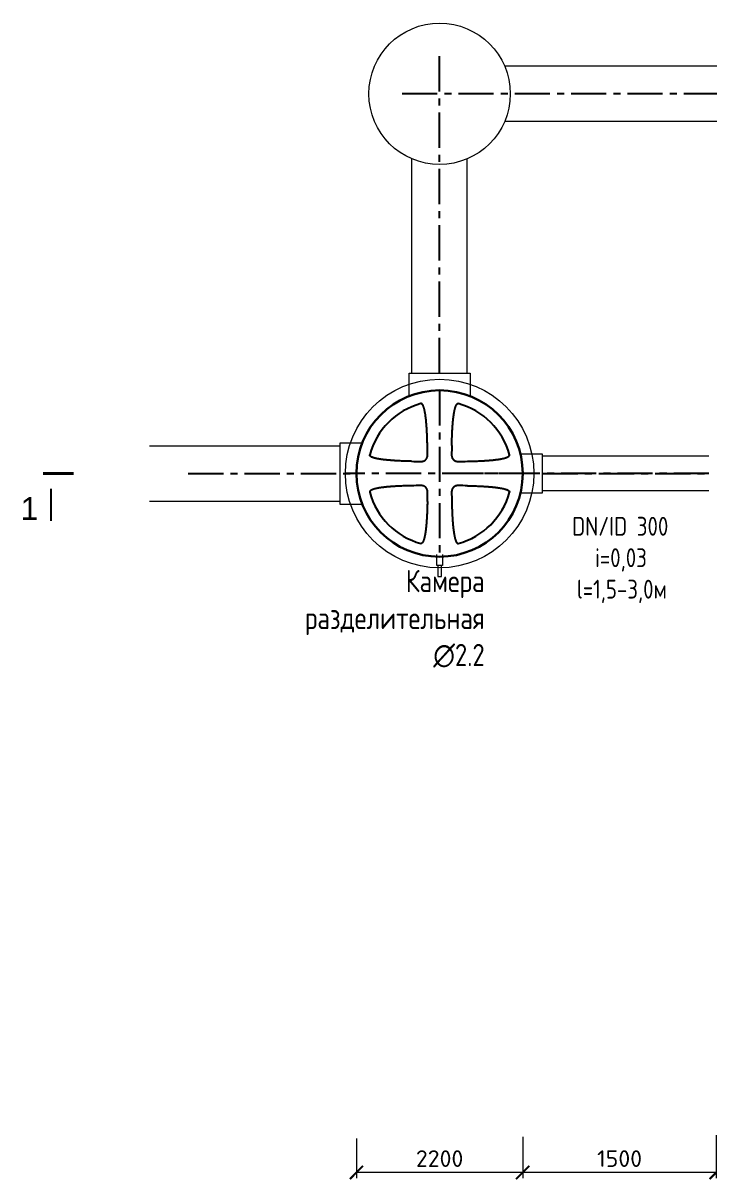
# Model space of a CAD drawing. Header units: millimetres. Extents: x 367046 to 407463, y -39276 to -16508.
# Drawn here: x 367046 to 373239, y -39276 to -28850 of the extents above; entities that cross this region are included whole.
import ezdxf

# ---------------------------------------------------------------- set-up
doc = ezdxf.new("R2010")
doc.units = ezdxf.units.MM
doc.linetypes.add('осевая', pattern=[50.8, 31.75, -6.35, 6.35, -6.35])
doc.layers.add('Системный слой', color=7, linetype='Continuous')
doc.styles.add('ARTEM Arial', font='simplex.shx')
doc.styles.add('ARTEM GOST', font='GOST_A.TTF')
doc.dimstyles.new('ARTEM', dxfattribs={"dimtxt": 70, "dimasz": 50, "dimexe": 35, "dimexo": 15, "dimgap": 10, "dimtad": 1, "dimdec": 0, "dimtxsty": 'ARTEM Arial', "dimcen": 2.5, "dimclrd": 7, "dimclre": 7, "dimclrt": 7, "dimadec": 0, "dimazin": 0, "dimtfac": 1, "dimtdec": 0, "dimtmove": 0, "dimatfit": 3, "dimfxl": 1, "dimlwd": 15, "dimlwe": 15, "dimarcsym": 0})

# ---------------------------------------------------------------- blocks, each defined once
blk = doc.blocks.new('_ArchTick')
at = {"color": 0, "linetype": 'ByBlock', "const_width": 0.15}
blk.add_lwpolyline([(-0.5, -0.5), (0.5, 0.5)], dxfattribs=at)
blk = doc.blocks.new('*D415')
at = {"color": 7, "lineweight": 15}
for p, q in [((373297, -38872), (373297, -39259)), ((381297, -38887), (381297, -39259)), ((381297, -39209), (373297, -39209))]:
    blk.add_line(p, q, dxfattribs=at)
at = {"layer": 'Defpoints', "color": 0, "lineweight": 20}
for p in [(373297, -38857), (381297, -38872), (373297, -39209)]:
    blk.add_point(p, dxfattribs=at)
at = {"color": 7, "lineweight": 15, "xscale": 120, "yscale": 120, "zscale": 120, "rotation": 180}
blk.add_blockref('_ArchTick', (373297, -39209), dxfattribs=at)
at = {"color": 7, "lineweight": 15, "xscale": 120, "yscale": 120, "zscale": 120}
blk.add_blockref('_ArchTick', (381297, -39209), dxfattribs=at)
at = {"color": 7, "lineweight": 20, "insert": (377297, -39084), "char_height": 150, "attachment_point": 5, "style": 'ARTEM Arial'}
blk.add_mtext('8000', dxfattribs=at)
blk = doc.blocks.new('*D427')
at = {"color": 7, "lineweight": 15}
for p, q in [((373297, -38887), (373297, -39259)), ((371552, -38902), (371552, -39259)), ((373297, -39209), (371552, -39209))]:
    blk.add_line(p, q, dxfattribs=at)
at = {"layer": 'Defpoints', "color": 0, "lineweight": 20}
for p in [(371552, -38887), (373297, -38872), (371552, -39209)]:
    blk.add_point(p, dxfattribs=at)
at = {"color": 7, "lineweight": 15, "xscale": 120, "yscale": 120, "zscale": 120, "rotation": 180}
blk.add_blockref('_ArchTick', (371552, -39209), dxfattribs=at)
at = {"color": 7, "lineweight": 15, "xscale": 120, "yscale": 120, "zscale": 120}
blk.add_blockref('_ArchTick', (373297, -39209), dxfattribs=at)
at = {"color": 7, "lineweight": 20, "insert": (372425, -39084), "char_height": 150, "attachment_point": 5, "style": 'ARTEM Arial'}
blk.add_mtext('1500', dxfattribs=at)
blk = doc.blocks.new('*D428')
at = {"color": 7, "lineweight": 15}
for p, q in [((371552, -38887), (371552, -39259)), ((370052, -38902), (370052, -39259)), ((371552, -39209), (370052, -39209))]:
    blk.add_line(p, q, dxfattribs=at)
at = {"layer": 'Defpoints', "color": 0, "lineweight": 20}
for p in [(370052, -38887), (371552, -38872), (370052, -39209)]:
    blk.add_point(p, dxfattribs=at)
at = {"color": 7, "lineweight": 15, "xscale": 120, "yscale": 120, "zscale": 120, "rotation": 180}
blk.add_blockref('_ArchTick', (370052, -39209), dxfattribs=at)
at = {"color": 7, "lineweight": 15, "xscale": 120, "yscale": 120, "zscale": 120}
blk.add_blockref('_ArchTick', (371552, -39209), dxfattribs=at)
at = {"color": 7, "lineweight": 20, "insert": (370802, -39084), "char_height": 150, "attachment_point": 5, "style": 'ARTEM Arial'}
blk.add_mtext('2200', dxfattribs=at)

msp = doc.modelspace()

# ---------------------------------------------------------------- linework, layer by layer
at = {"color": 1, "linetype": 'осевая', "lineweight": 25, "ltscale": 10}
for p, q in [((370801.8, -32004.6), (370801.8, -29086.7)), ((399229.4, -29486.7), (370401.8, -29486.7)), ((370801.8, -32159.1), (370801.8, -33659.1)), ((368535.1, -32909.1), (370035.1, -32909.1)), ((371651.8, -32909.1), (369951.8, -32909.1)), ((373231.1, -32909.1), (370931.1, -32909.1)), ((371731.1, -32909.1), (373231.1, -32909.1))]:
    msp.add_line(p, q, dxfattribs=at)
at = {"lineweight": 20}
for p, q in [((398322, -29236.7), (371387.9, -29236.7)), ((398322, -29736.7), (371387.9, -29736.7)), ((370551.8, -32004.6), (370551.8, -30072.7)), ((371051.8, -32004.6), (371051.8, -30072.7)), ((368185.1, -32659.1), (369902.7, -32659.1)), ((373231.1, -32751.6), (371731.1, -32751.6)), ((373231.1, -33066.6), (371731.1, -33066.6)), ((368185.1, -33159.1), (369902.7, -33159.1)), ((370776.8, -33738.6), (370776.8, -33638.6))]:
    msp.add_line(p, q, dxfattribs=at)
at = {"color": 1, "lineweight": 40}
msp.add_line((367227, -32910.4), (367500, -32910.4), dxfattribs=at)
at = {"lineweight": 20}
for points in [[(370526.8, -32204.6), (370526.8, -32004.6), (371076.8, -32004.6), (371076.8, -32204.6)], [(370102.7, -32634.1), (369902.7, -32634.1), (369902.7, -33184.1), (370102.7, -33184.1)], [(371531.1, -33084.1), (371731.1, -33084.1), (371731.1, -32734.1), (371531.1, -32734.1)], [(370826.8, -33638.6), (370826.8, -33738.6), (370776.8, -33738.6)], [(370817.8, -33738.6), (370785.8, -33738.6), (370785.8, -33838.6), (370817.8, -33838.6), (370817.8, -33738.6)]]:
    msp.add_lwpolyline(points, dxfattribs=at)
at = {"color": 1, "linetype": 'ByBlock', "lineweight": -2}
msp.add_lwpolyline([(367295.3, -33046.9), (367295.3, -33336.3)], dxfattribs=at)
at = {"lineweight": 20}
for centre, radius in [((370801.8, -29486.7), 637.1), ((370801.8, -32909.1), 850)]:
    msp.add_circle(centre, radius, dxfattribs=at)
at = {"layer": 'Системный слой', "color": 7, "lineweight": 30}
msp.add_circle((370801.8, -32909.1), 750, dxfattribs=at)
at = {"layer": 'Системный слой', "color": 7, "lineweight": 25}
for start, end in [(104.99428, 165.00572), (14.99428, 75.00572), (194.99428, 255.00572), (284.99428, 345.00572)]:
    msp.add_arc((370801.8, -32909.1), 652.3, start, end, dxfattribs=at)
for centre, major_axis, start_param, end_param in [((369332, -32909.1), (0, 3983.8), -1.5288083, -1.507354), ((372271.7, -32909.1), (0, -3983.8), -1.6342386, -1.6127844), ((370801.8, -31439.2), (3983.8, 0), -1.6342386, -1.6127844), ((370801.8, -31439.2), (3983.8, 0), -1.5288083, -1.507354), ((370801.8, -34378.9), (-3983.8, 0), -1.5288083, -1.507354), ((370801.8, -34378.9), (-3983.8, 0), -1.6342386, -1.6127844), ((369332, -32909.1), (0, 3983.8), -1.6342386, -1.6127844), ((372271.7, -32909.1), (0, -3983.8), -1.5288083, -1.507354)]:
    msp.add_ellipse(centre, major_axis=major_axis, ratio=0.3420201, start_param=start_param, end_param=end_param, dxfattribs=at)
for points, knots in [([(370691.8, -32656.5), (370691.7, -32649.7), (370691.3, -32636.1), (370690.8, -32615.3), (370690.2, -32597.6), (370689.7, -32583.1), (370689.3, -32571.9), (370688.8, -32560.5), (370688.3, -32548.9), (370687.8, -32537.2), (370687.2, -32525.2), (370686.5, -32513.2), (370685.8, -32501), (370685, -32488.8), (370684.1, -32476.6), (370683.2, -32464.4), (370682.2, -32452.4), (370681.2, -32440.5), (370680, -32428.9), (370678.8, -32417.6), (370677.6, -32406.6), (370676.2, -32395.9), (370674.8, -32385.5), (370673.3, -32375.5), (370671.8, -32365.8), (370670.2, -32356.8), (370668.5, -32348.3), (370666.9, -32340.5), (370665.2, -32333.2), (370663.6, -32326.7), (370661.9, -32320.6), (370660.3, -32315.1), (370658.6, -32310.1), (370657.1, -32305.7), (370655.5, -32301.8), (370654.1, -32298.5), (370652.8, -32295.6), (370651.6, -32293.3), (370650.5, -32291.2), (370649.4, -32289.5), (370648.4, -32287.9), (370647.5, -32286.6), (370646.6, -32285.5), (370645.8, -32284.6), (370645.2, -32283.8), (370644.6, -32283.2), (370644, -32282.6), (370643.5, -32282.2), (370643, -32281.7), (370642.6, -32281.4), (370642.1, -32281), (370641.7, -32280.7), (370641.3, -32280.5), (370640.8, -32280.2), (370640.3, -32279.9), (370639.6, -32279.6), (370639, -32279.3), (370638.3, -32279.1), (370637.4, -32278.8), (370636.4, -32278.7), (370635.4, -32278.6), (370634.5, -32278.7), (370633.7, -32278.8), (370633.2, -32278.9), (370633.1, -32279)], [0, 0, 0, 0, 3.3465215, 6.7668481, 10.2915295, 12.1064704, 13.9667285, 15.8422721, 17.7603289, 19.7057234, 21.6905514, 23.6874947, 25.7055973, 27.7326877, 29.7656162, 31.7952757, 33.7955245, 35.7695807, 37.6943489, 39.5961389, 41.4313009, 43.2229567, 44.9506276, 46.6578929, 48.2718605, 49.8130927, 51.2286775, 52.5916245, 53.8146708, 54.9501107, 55.9637081, 56.9416807, 57.8073288, 58.5954523, 59.2603872, 59.8807831, 60.3931235, 60.8425706, 61.2130615, 61.5668145, 61.8715192, 62.1433392, 62.3649958, 62.5683806, 62.7332247, 62.8775336, 62.9981055, 63.1158041, 63.2233857, 63.3237995, 63.4127333, 63.4971935, 63.579124, 63.6628029, 63.7756374, 63.8878255, 63.9983948, 64.1087959, 64.2603023, 64.4493689, 64.6275078, 64.7505276, 64.9338792, 65, 65, 65, 65]), ([(370911.9, -32656.5), (370912, -32649.7), (370912.3, -32636.1), (370912.9, -32615.3), (370913.4, -32597.7), (370913.9, -32583.2), (370914.4, -32572.1), (370914.9, -32559.4), (370915.5, -32545.2), (370916.3, -32529.5), (370917, -32514.9), (370917.8, -32501.5), (370918.6, -32489.4), (370919.5, -32477.2), (370920.4, -32465), (370921.4, -32453), (370922.4, -32441.2), (370923.6, -32429.7), (370924.8, -32418.4), (370926, -32407.3), (370927.3, -32396.7), (370928.8, -32386.3), (370930.2, -32376.2), (370931.8, -32366.6), (370933.4, -32357.6), (370935, -32349), (370936.6, -32341.2), (370938.3, -32333.9), (370939.9, -32327.3), (370941.6, -32321.2), (370943.2, -32315.6), (370944.9, -32310.5), (370946.4, -32306.1), (370948, -32302.2), (370949.4, -32298.8), (370950.7, -32295.9), (370952, -32293.5), (370953.1, -32291.4), (370954.2, -32289.5), (370955.2, -32287.9), (370956.2, -32286.6), (370957, -32285.5), (370957.8, -32284.6), (370958.5, -32283.8), (370959.1, -32283.2), (370959.6, -32282.6), (370960.1, -32282.2), (370960.6, -32281.7), (370961.1, -32281.4), (370961.5, -32281), (370962, -32280.7), (370962.4, -32280.5), (370962.9, -32280.2), (370963.4, -32279.9), (370964, -32279.6), (370964.6, -32279.3), (370965.4, -32279.1), (370966.2, -32278.8), (370967.3, -32278.7), (370968.2, -32278.6), (370969.2, -32278.7), (370970, -32278.8), (370970.5, -32278.9), (370970.6, -32279)], [0, 0, 0, 0, 3.2943716, 6.6585915, 10.1215927, 11.902894, 13.7271076, 15.5658058, 18.0891991, 20.6508822, 23.2507381, 25.2279246, 27.2144775, 29.2078447, 31.1985159, 33.161939, 35.1007488, 36.9928524, 38.8630102, 40.6689126, 42.4327097, 44.1343118, 45.8159562, 47.4063195, 48.9255295, 50.3219054, 51.6668058, 52.8753852, 53.9986841, 55.003566, 55.9738875, 56.8348532, 57.6202521, 58.2852146, 58.9065394, 59.4210267, 59.8730966, 60.246259, 60.6021554, 60.9080409, 61.1803067, 61.4014635, 61.6040479, 61.7675167, 61.9101854, 62.0289013, 62.1447898, 62.2507181, 62.349589, 62.4371557, 62.5203167, 62.6009861, 62.6833765, 62.7944738, 62.9049352, 63.0138034, 63.1225064, 63.2716822, 63.4578401, 63.6332385, 63.7543657, 63.9348964, 64, 64, 64, 64]), ([(370549.3, -32799), (370542.7, -32798.9), (370529.4, -32798.6), (370512.7, -32798.1), (370497, -32797.7), (370480.2, -32797.1), (370458.4, -32796.3), (370435.2, -32795.3), (370415, -32794.3), (370398.8, -32793.3), (370385.4, -32792.5), (370372.8, -32791.6), (370360.7, -32790.7), (370348.7, -32789.7), (370336.8, -32788.7), (370325.2, -32787.6), (370313.8, -32786.4), (370302.7, -32785.2), (370291.9, -32783.9), (370281.3, -32782.4), (370271.1, -32781), (370261.3, -32779.4), (370252.1, -32777.8), (370243.4, -32776.2), (370235.4, -32774.6), (370227.9, -32772.9), (370221.2, -32771.2), (370214.9, -32769.6), (370209.2, -32767.9), (370204, -32766.2), (370199.4, -32764.6), (370195.4, -32763.1), (370191.9, -32761.6), (370188.9, -32760.3), (370186.4, -32759), (370184.3, -32757.8), (370182.4, -32756.7), (370180.8, -32755.7), (370179.4, -32754.7), (370178.3, -32753.9), (370177.4, -32753.1), (370176.6, -32752.4), (370175.9, -32751.8), (370175.4, -32751.2), (370174.9, -32750.7), (370174.5, -32750.2), (370174.1, -32749.8), (370173.8, -32749.3), (370173.5, -32748.9), (370173.2, -32748.5), (370172.9, -32748), (370172.6, -32747.5), (370172.3, -32746.9), (370172.1, -32746.2), (370171.8, -32745.5), (370171.6, -32744.7), (370171.4, -32743.6), (370171.4, -32742.7), (370171.5, -32741.7), (370171.6, -32740.9), (370171.7, -32740.4), (370171.7, -32740.3)], [0, 0, 0, 0, 3.0982613, 6.2702574, 7.8858737, 10.5221579, 14.2220879, 18.2111893, 21.4832198, 23.791405, 25.9105598, 27.8392399, 29.7662872, 31.6708084, 33.5543737, 35.397495, 37.221269, 38.9875392, 40.7158711, 42.3877271, 44.0412422, 45.6082486, 47.1072891, 48.4883276, 49.8195001, 51.0178637, 52.1327945, 53.1313226, 54.0954684, 54.950922, 55.7313339, 56.3921393, 57.0095647, 57.5204785, 57.9691358, 58.3388872, 58.6911327, 58.9932384, 59.2615509, 59.4786619, 59.6772082, 59.836711, 59.9754917, 60.0904961, 60.2027633, 60.305383, 60.4011659, 60.4859972, 60.5665596, 60.6447075, 60.7245223, 60.8321465, 60.9391555, 61.0446214, 61.1499278, 61.2944421, 61.4747827, 61.6446997, 61.7620417, 61.9369309, 62, 62, 62, 62]), ([(370634.6, -32800.6), (370635.7, -32800.6), (370637.8, -32800.6), (370640.9, -32800.4), (370644, -32800), (370647.1, -32799.5), (370650.2, -32798.9), (370653.3, -32798.1), (370656.3, -32797.1), (370659.2, -32796), (370662.1, -32794.7), (370664.8, -32793.3), (370667.4, -32791.7), (370669.8, -32790.1), (370672.2, -32788.3), (370674.3, -32786.5), (370676.4, -32784.7), (370678.2, -32782.8), (370679.9, -32780.9), (370681.5, -32778.9), (370683.1, -32776.8), (370684.5, -32774.5), (370685.7, -32772.6), (370687, -32770.3), (370688.3, -32767.6), (370689.5, -32764.4), (370690.6, -32761.2), (370691.4, -32758.5), (370692.1, -32755.6), (370692.7, -32752.4), (370693.1, -32748.7), (370693.3, -32745.1), (370693.4, -32742.9), (370693.3, -32741.8)], [0, 0, 0, 0, 1.1608265, 2.2936222, 3.4356303, 4.5887559, 5.7462462, 6.9053479, 8.0604689, 9.206891, 10.3412235, 11.4572395, 12.5542351, 13.6331633, 14.6976154, 15.7305594, 16.7305746, 17.6845613, 18.6048832, 19.4900609, 20.5786227, 21.4599157, 22.3810375, 23.1133185, 24.320591, 25.6274367, 26.8323757, 28.0128408, 28.7200011, 30.0618858, 31.5922991, 32.7990708, 34, 34, 34, 34]), ([(370910.3, -32741.8), (370910.3, -32742.9), (370910.3, -32745), (370910.5, -32748.1), (370910.8, -32751.2), (370911.3, -32754.4), (370912, -32757.5), (370912.8, -32760.5), (370913.8, -32763.5), (370914.9, -32766.5), (370916.2, -32769.3), (370917.6, -32772), (370919.1, -32774.6), (370920.8, -32777.1), (370922.5, -32779.4), (370924.3, -32781.6), (370926.2, -32783.6), (370928.1, -32785.4), (370930, -32787.1), (370932, -32788.8), (370934.1, -32790.3), (370936.3, -32791.8), (370938.3, -32792.9), (370940.6, -32794.2), (370943.3, -32795.5), (370946.5, -32796.8), (370949.6, -32797.9), (370952.4, -32798.6), (370955.2, -32799.3), (370958.5, -32799.9), (370962.2, -32800.3), (370965.8, -32800.6), (370968, -32800.6), (370969.1, -32800.6)], [0, 0, 0, 0, 1.1608265, 2.2936222, 3.4356303, 4.5887559, 5.7462462, 6.9053479, 8.0604689, 9.206891, 10.3412235, 11.4572395, 12.5542351, 13.6331633, 14.6976154, 15.7305594, 16.7305746, 17.6845613, 18.6048832, 19.4900609, 20.5786227, 21.4599157, 22.3810375, 23.1133185, 24.320591, 25.6274367, 26.8323757, 28.0128408, 28.7200011, 30.0618858, 31.5922991, 32.7990708, 34, 34, 34, 34]), ([(371054.4, -32799), (371060.8, -32798.9), (371073.8, -32798.6), (371090.1, -32798.1), (371105.5, -32797.7), (371122, -32797.2), (371143.4, -32796.4), (371166.2, -32795.4), (371186.1, -32794.4), (371202.1, -32793.5), (371215.4, -32792.7), (371227.9, -32791.8), (371239.9, -32790.9), (371251.9, -32790), (371263.7, -32789), (371275.4, -32787.9), (371286.8, -32786.7), (371297.9, -32785.5), (371308.8, -32784.2), (371319.4, -32782.8), (371329.7, -32781.4), (371339.6, -32779.9), (371348.9, -32778.3), (371357.7, -32776.7), (371365.9, -32775.1), (371373.5, -32773.4), (371380.4, -32771.8), (371386.8, -32770.1), (371392.6, -32768.4), (371398, -32766.8), (371402.8, -32765.2), (371407, -32763.6), (371410.6, -32762.1), (371413.7, -32760.7), (371416.3, -32759.5), (371418.6, -32758.3), (371420.6, -32757.1), (371422.3, -32756.1), (371423.7, -32755.1), (371425, -32754.2), (371426, -32753.4), (371426.8, -32752.7), (371427.5, -32752), (371428, -32751.5), (371428.5, -32750.9), (371429, -32750.4), (371429.4, -32749.9), (371429.8, -32749.5), (371430.1, -32749), (371430.4, -32748.6), (371430.7, -32748.1), (371431, -32747.5), (371431.3, -32746.9), (371431.6, -32746.3), (371431.8, -32745.5), (371432.1, -32744.7), (371432.2, -32743.6), (371432.3, -32742.7), (371432.2, -32741.7), (371432.1, -32740.9), (371431.9, -32740.4), (371431.9, -32740.3)], [0, 0, 0, 0, 3.0276505, 6.130095, 7.7113563, 10.2957209, 13.9293062, 17.852185, 21.0758476, 23.3565556, 25.4545672, 27.3697426, 29.28457, 31.1812631, 33.0601024, 34.9034142, 36.7292307, 38.5016908, 40.2385724, 41.9218716, 43.5874153, 45.168284, 46.6824449, 48.0806405, 49.429669, 50.6480015, 51.7842201, 52.8059212, 53.7937429, 54.6734516, 55.4782366, 56.1632927, 56.8046696, 57.3381029, 57.808296, 58.1973566, 58.567882, 58.8859249, 59.1678185, 59.3959478, 59.6049565, 59.772794, 59.9189297, 60.0403321, 60.1589222, 60.267663, 60.3693442, 60.4596161, 60.5454018, 60.6281568, 60.7123159, 60.8243761, 60.9350032, 61.0432244, 61.1494624, 61.2944413, 61.4747832, 61.6446996, 61.7620417, 61.9369313, 62, 62, 62, 62]), ([(370549.3, -33019.1), (370542.7, -33019.2), (370529.4, -33019.5), (370512.7, -33020), (370497, -33020.4), (370480.2, -33021), (370458.4, -33021.8), (370435.2, -33022.8), (370415, -33023.8), (370398.8, -33024.8), (370385.4, -33025.6), (370372.8, -33026.5), (370360.7, -33027.4), (370348.7, -33028.4), (370336.8, -33029.4), (370325.2, -33030.5), (370313.8, -33031.7), (370302.7, -33032.9), (370291.9, -33034.3), (370281.3, -33035.7), (370271.1, -33037.1), (370261.3, -33038.7), (370252.1, -33040.3), (370243.4, -33041.9), (370235.4, -33043.5), (370227.9, -33045.2), (370221.2, -33046.9), (370214.9, -33048.5), (370209.2, -33050.2), (370204, -33051.9), (370199.4, -33053.5), (370195.4, -33055), (370191.9, -33056.5), (370188.9, -33057.8), (370186.4, -33059.1), (370184.3, -33060.3), (370182.4, -33061.4), (370180.8, -33062.4), (370179.4, -33063.4), (370178.3, -33064.2), (370177.4, -33065), (370176.6, -33065.7), (370175.9, -33066.3), (370175.4, -33066.9), (370174.9, -33067.4), (370174.5, -33067.9), (370174.1, -33068.3), (370173.8, -33068.8), (370173.5, -33069.2), (370173.2, -33069.6), (370172.9, -33070.1), (370172.6, -33070.6), (370172.3, -33071.2), (370172.1, -33071.9), (370171.8, -33072.6), (370171.6, -33073.4), (370171.4, -33074.5), (370171.4, -33075.5), (370171.5, -33076.4), (370171.6, -33077.2), (370171.7, -33077.7), (370171.7, -33077.8)], [0, 0, 0, 0, 3.0982613, 6.2702574, 7.8858737, 10.522158, 14.222088, 18.2111893, 21.4832198, 23.791405, 25.9105598, 27.8392399, 29.7662872, 31.6708084, 33.5543737, 35.397495, 37.2212708, 38.9875392, 40.7158685, 42.3877272, 44.0412423, 45.6082486, 47.1072891, 48.4883276, 49.8195001, 51.0178637, 52.1327945, 53.1313226, 54.0954684, 54.950922, 55.7313339, 56.3921393, 57.0095647, 57.5204785, 57.9691358, 58.3388872, 58.6911327, 58.9932384, 59.2615509, 59.4786619, 59.6772082, 59.836711, 59.9754917, 60.0904961, 60.2027633, 60.305383, 60.4011659, 60.4859972, 60.5665596, 60.6447075, 60.7245223, 60.8321465, 60.9391555, 61.0446214, 61.1499278, 61.2944421, 61.4747827, 61.6446997, 61.7620417, 61.9369309, 62, 62, 62, 62]), ([(370693.3, -33076.3), (370693.4, -33075.2), (370693.3, -33073.1), (370693.2, -33070), (370692.8, -33066.9), (370692.3, -33063.7), (370691.7, -33060.6), (370690.8, -33057.6), (370689.9, -33054.6), (370688.7, -33051.6), (370687.5, -33048.8), (370686, -33046.1), (370684.5, -33043.5), (370682.9, -33041), (370681.1, -33038.7), (370679.3, -33036.5), (370677.5, -33034.5), (370675.6, -33032.7), (370673.7, -33031), (370671.6, -33029.3), (370669.5, -33027.8), (370667.3, -33026.3), (370665.3, -33025.2), (370663, -33023.9), (370660.4, -33022.6), (370657.2, -33021.3), (370654, -33020.2), (370651.3, -33019.5), (370648.4, -33018.8), (370645.2, -33018.2), (370641.5, -33017.8), (370637.9, -33017.5), (370635.7, -33017.5), (370634.6, -33017.5)], [0, 0, 0, 0, 1.1608265, 2.2936222, 3.4356303, 4.5887559, 5.7462462, 6.9053479, 8.0604689, 9.206891, 10.3412235, 11.4572395, 12.5542351, 13.6331633, 14.6976154, 15.7305594, 16.7305746, 17.6845613, 18.6048832, 19.4900609, 20.5786227, 21.4599157, 22.3810375, 23.1133185, 24.320591, 25.6274367, 26.8323757, 28.0128408, 28.7200011, 30.0618858, 31.5922991, 32.7990708, 34, 34, 34, 34]), ([(370969.1, -33017.5), (370968, -33017.5), (370965.9, -33017.5), (370962.8, -33017.7), (370959.6, -33018.1), (370956.5, -33018.6), (370953.4, -33019.2), (370950.4, -33020), (370947.3, -33021), (370944.4, -33022.1), (370941.6, -33023.4), (370938.9, -33024.8), (370936.3, -33026.4), (370933.8, -33028), (370931.5, -33029.7), (370929.3, -33031.5), (370927.4, -33033.3), (370925.4, -33035.4), (370923.6, -33037.4), (370921.8, -33039.7), (370920.1, -33042), (370918.4, -33044.7), (370916.9, -33047.4), (370915.7, -33049.9), (370914.5, -33052.6), (370913.6, -33055.1), (370912.7, -33058), (370912, -33060.5), (370911.4, -33063.3), (370911, -33065.9), (370910.6, -33069.1), (370910.3, -33072.7), (370910.3, -33075.1), (370910.3, -33076.3)], [0, 0, 0, 0, 1.1608245, 2.2936194, 3.435628, 4.5887567, 5.7462521, 6.9053577, 8.0604776, 9.2068891, 10.3412031, 11.4572048, 12.5542046, 13.6331691, 14.695741, 15.7170683, 16.6917505, 17.6011083, 18.8769091, 19.6761746, 20.7161897, 22.0270684, 23.2114458, 23.9820116, 25.1138162, 26.3866246, 26.9159817, 28.4529583, 29.2357725, 30.0222257, 31.3536858, 32.7108296, 34, 34, 34, 34]), ([(371054.4, -33019.1), (371060.8, -33019.2), (371073.8, -33019.5), (371090.1, -33020), (371105.5, -33020.4), (371122, -33020.9), (371143.4, -33021.7), (371166.2, -33022.7), (371186.1, -33023.7), (371202.1, -33024.6), (371215.4, -33025.4), (371227.9, -33026.3), (371239.9, -33027.2), (371251.9, -33028.1), (371263.7, -33029.1), (371275.4, -33030.2), (371286.8, -33031.4), (371297.9, -33032.6), (371308.8, -33033.9), (371319.4, -33035.3), (371329.7, -33036.7), (371339.6, -33038.2), (371348.9, -33039.8), (371357.7, -33041.4), (371365.9, -33043), (371373.5, -33044.7), (371380.4, -33046.3), (371386.8, -33048), (371392.6, -33049.7), (371398, -33051.3), (371402.8, -33052.9), (371407, -33054.5), (371410.6, -33056), (371413.7, -33057.4), (371416.3, -33058.6), (371418.6, -33059.8), (371420.6, -33061), (371422.3, -33062), (371423.7, -33063), (371425, -33063.9), (371426, -33064.7), (371426.8, -33065.4), (371427.5, -33066.1), (371428, -33066.6), (371428.5, -33067.2), (371429, -33067.7), (371429.4, -33068.2), (371429.8, -33068.6), (371430.1, -33069.1), (371430.4, -33069.5), (371430.7, -33070), (371431, -33070.6), (371431.3, -33071.2), (371431.6, -33071.8), (371431.8, -33072.6), (371432.1, -33073.4), (371432.2, -33074.5), (371432.3, -33075.5), (371432.2, -33076.4), (371432.1, -33077.2), (371431.9, -33077.7), (371431.9, -33077.8)], [0, 0, 0, 0, 3.0276505, 6.130095, 7.7113563, 10.2957209, 13.9293062, 17.8521849, 21.0758475, 23.3565556, 25.4545672, 27.3697426, 29.28457, 31.1812631, 33.0601024, 34.9034142, 36.7292307, 38.5016907, 40.2385724, 41.9218716, 43.5874153, 45.168284, 46.6824449, 48.0806405, 49.429669, 50.6480015, 51.7842201, 52.8059212, 53.7937429, 54.6734516, 55.4782366, 56.1632927, 56.8046696, 57.3381029, 57.808296, 58.1973566, 58.567882, 58.8859249, 59.1678185, 59.3959478, 59.6049565, 59.772794, 59.9189297, 60.0403321, 60.1589222, 60.267663, 60.3693442, 60.4596161, 60.5454018, 60.6281568, 60.7123159, 60.8243761, 60.9350032, 61.0432244, 61.1494624, 61.2944413, 61.4747832, 61.6446996, 61.7620417, 61.9369313, 62, 62, 62, 62]), ([(370691.8, -33161.6), (370691.7, -33168.3), (370691.3, -33181.9), (370690.9, -33198.9), (370690.5, -33213.2), (370690.1, -33225.2), (370689.5, -33240.4), (370688.8, -33258.5), (370687.9, -33279), (370686.9, -33297.6), (370686, -33313.9), (370685.1, -33327.3), (370684.3, -33339.9), (370683.4, -33352), (370682.4, -33364), (370681.3, -33375.7), (370680.2, -33387.3), (370679, -33398.6), (370677.8, -33409.7), (370676.5, -33420.4), (370675.1, -33430.8), (370673.6, -33440.9), (370672, -33450.6), (370670.5, -33459.7), (370668.8, -33468.3), (370667.2, -33476.2), (370665.5, -33483.5), (370663.9, -33490.2), (370662.2, -33496.4), (370660.6, -33502), (370658.9, -33507.2), (370657.3, -33511.7), (370655.8, -33515.7), (370654.4, -33519.1), (370653, -33522), (370651.8, -33524.5), (370650.6, -33526.6), (370649.5, -33528.5), (370648.5, -33530.1), (370647.5, -33531.5), (370646.6, -33532.6), (370645.9, -33533.5), (370645.2, -33534.3), (370644.6, -33534.9), (370644, -33535.5), (370643.5, -33535.9), (370643, -33536.4), (370642.6, -33536.7), (370642.1, -33537.1), (370641.7, -33537.4), (370641.3, -33537.6), (370640.8, -33537.9), (370640.3, -33538.2), (370639.6, -33538.5), (370639, -33538.8), (370638.3, -33539), (370637.4, -33539.3), (370636.4, -33539.4), (370635.4, -33539.5), (370634.5, -33539.4), (370633.7, -33539.3), (370633.2, -33539.2), (370633.1, -33539.1)], [0, 0, 0, 0, 3.2189231, 6.5068258, 8.1785083, 10.0983025, 12.2523243, 15.4895761, 18.77979, 22.122744, 24.4733361, 26.6278271, 28.5841319, 30.5381738, 32.4670679, 34.3730138, 36.2351572, 38.0766082, 39.8570775, 41.5974923, 43.2785697, 44.9405322, 46.513958, 48.0181443, 49.4025384, 50.7365452, 51.9369494, 53.0536669, 54.0539787, 55.0201673, 55.8782531, 56.6616087, 57.3257748, 57.9466752, 58.461223, 58.9135381, 59.2868944, 59.6426843, 59.9480094, 60.2193464, 60.4391397, 60.6402327, 60.8019817, 60.942838, 61.059698, 61.1737761, 61.2780506, 61.3753779, 61.4615771, 61.5434389, 61.6228474, 61.7039497, 61.8133102, 61.9220452, 62.0292122, 62.136217, 62.2830622, 62.4663114, 62.6389691, 62.7582037, 62.9359137, 63, 63, 63, 63]), ([(370911.9, -33161.6), (370912, -33168.5), (370912.3, -33182.3), (370912.8, -33199.7), (370913.2, -33214.3), (370913.6, -33226.4), (370914.2, -33241.8), (370914.9, -33260), (370915.8, -33280.6), (370916.8, -33299.3), (370917.8, -33315.6), (370918.6, -33329), (370919.5, -33341.6), (370920.4, -33353.6), (370921.4, -33365.5), (370922.5, -33377.3), (370923.6, -33388.8), (370924.8, -33400), (370926, -33411), (370927.4, -33421.6), (370928.8, -33431.9), (370930.2, -33441.8), (370931.8, -33451.4), (370933.3, -33460.4), (370935, -33468.9), (370936.6, -33476.7), (370938.2, -33483.9), (370939.9, -33490.5), (370941.5, -33496.6), (370943.1, -33502.2), (370944.8, -33507.3), (370946.3, -33511.7), (370947.9, -33515.7), (370949.3, -33519.1), (370950.7, -33522.1), (370951.9, -33524.5), (370953.1, -33526.6), (370954.2, -33528.5), (370955.2, -33530.1), (370956.2, -33531.5), (370957, -33532.6), (370957.8, -33533.5), (370958.5, -33534.3), (370959.1, -33534.9), (370959.6, -33535.5), (370960.1, -33535.9), (370960.6, -33536.4), (370961.1, -33536.7), (370961.5, -33537.1), (370962, -33537.4), (370962.4, -33537.6), (370962.9, -33537.9), (370963.4, -33538.2), (370964, -33538.5), (370964.6, -33538.8), (370965.4, -33539), (370966.2, -33539.3), (370967.3, -33539.4), (370968.2, -33539.5), (370969.2, -33539.4), (370970, -33539.3), (370970.5, -33539.2), (370970.6, -33539.1)], [0, 0, 0, 0, 3.2894258, 6.6410725, 8.3419444, 10.2882543, 12.4674638, 15.7303604, 19.0400426, 22.3962724, 24.7486178, 26.9013003, 28.8517904, 30.7995526, 32.7203925, 34.61697, 36.4675653, 38.2966031, 40.0624855, 41.7870145, 43.4504672, 45.0943851, 46.6493011, 48.1349325, 49.5011342, 50.8173334, 52.0016916, 53.1037188, 54.091658, 55.0464301, 55.8957767, 56.6721277, 57.3318933, 57.9492663, 58.4620513, 58.9134915, 59.2868606, 59.6426608, 59.9479929, 60.2193353, 60.4391321, 60.6402285, 60.8019795, 60.9428371, 61.0596975, 61.1737759, 61.2780506, 61.3753781, 61.4615773, 61.5434391, 61.6228475, 61.7039498, 61.8133102, 61.9220452, 62.0292122, 62.136217, 62.2830622, 62.4663114, 62.6389691, 62.7582037, 62.9359137, 63, 63, 63, 63])]:
    msp.add_open_spline(points, degree=3, knots=knots, dxfattribs=at)

# ---------------------------------------------------------------- texts
at = {"color": 1, "lineweight": 25, "insert": (367183, -33122), "char_height": 204.75, "attachment_point": 3}
msp.add_mtext('{\\fArial|b0|i0|c204|p34;1}', dxfattribs=at)
at = {"lineweight": 20, "style": 'ARTEM GOST'}
for s, insert, char_height, width, attachment_point in [('\\pi121.37;DN/ID 300\\P\\pi328.06;i=0,03\\P\\pi163.96;l=1,5-3,0м', (371875.6, -33299.6), 170, 1105.611, 1), ('Камера \\Pразделительная \\P∅2.2', (371208.3, -33778), 200, 3048.508, 3)]:
    msp.add_mtext(s, dxfattribs=dict(at, insert=insert, char_height=char_height, width=width, attachment_point=attachment_point))

# ---------------------------------------------------------------- dimensions: what is measured, and where the dimension line sits
at = {"lineweight": 20}
for base, p1, p2, text, picture, middle in [((370051.8, -39209.3), (371551.8, -38872), (370051.8, -38887), '2200', '*D428', (370801.8, -39084.3)), ((371551.8, -39209.3), (373297.3, -38872), (371551.8, -38887), '1500', '*D427', (372424.6, -39084.3))]:
    dim = msp.add_linear_dim(base=base, p1=p1, p2=p2, angle=180, text=text, dimstyle='ARTEM', override={"dimtxt": 150, "dimasz": 120, "dimexe": 50, "dimgap": 50, "dimblk1": 'ArchTick', "dimblk2": 'ArchTick', "dimsah": 1}, dxfattribs=at)
    dim.commit()
    dim.dimension.update_dxf_attribs({"geometry": picture, "text_midpoint": middle})
dim = msp.add_linear_dim(base=(373297.3, -39209.3), p1=(381297.3, -38872), p2=(373297.3, -38857), angle=180, dimstyle='ARTEM', override={"dimtxt": 150, "dimasz": 120, "dimexe": 50, "dimgap": 50, "dimblk1": 'ArchTick', "dimblk2": 'ArchTick', "dimsah": 1}, dxfattribs=at)
dim.commit()
dim.dimension.update_dxf_attribs({"geometry": '*D415', "text_midpoint": (377297.3, -39084.3)})

doc.saveas('drawing.dxf')
